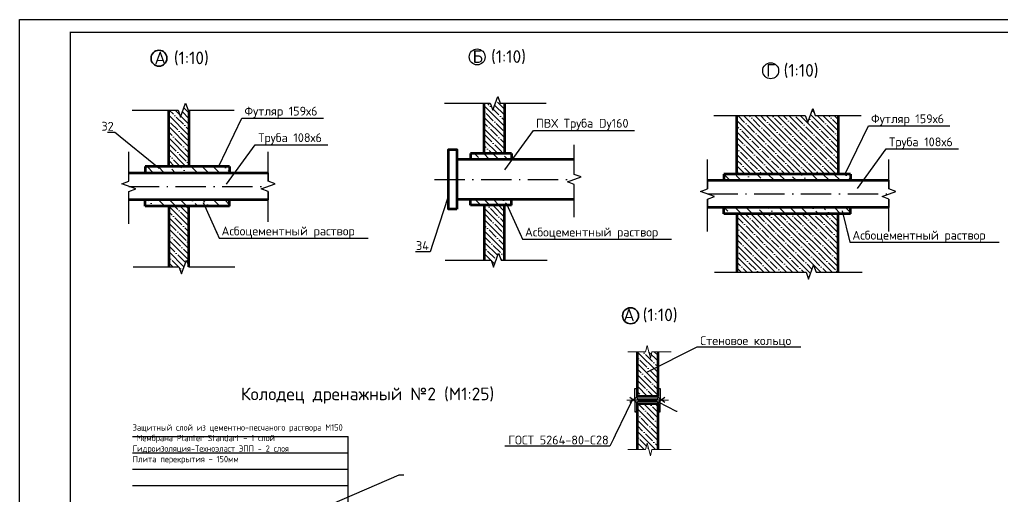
# Model space of a CAD drawing. Header units: millimetres. Extents: x 1601 to 14530, y 1157 to 3820.
# Drawn here: x 9961.4 to 10350, y 3057 to 3245.6 of the extents above; entities that cross this region are included whole.
import ezdxf
from ezdxf import colors
from ezdxf.entities.mleader import LeaderData, LeaderLine
from ezdxf.math import Vec2, Vec3

# ---------------------------------------------------------------- set-up
doc = ezdxf.new("R2010")
doc.units = ezdxf.units.MM
for name, pattern in [('ACAD_ISO04W100', [30, 24, -3, 0, -3]), ('ACAD_ISO10W100', [18.5, 12, -3, 0.5, -3]), ('осевая2', [28.575, 19.05, -3.175, 3.175, -3.175])]:
    doc.linetypes.add(name, pattern=pattern)
for name, color, linetype, lineweight in [('Осевая', 2, 'осевая2', 30), ('Основной', 1, 'Continuous', 60), ('Размер 3.5', 250, 'Continuous', 35), ('Тонкие', 5, 'Continuous', 30), ('шриховка', 251, 'ACAD_ISO04W100', 15)]:
    doc.layers.add(name, color=color, linetype=linetype, lineweight=lineweight)
doc.styles.add('-ISOCPEUR-', font='isocpeur.TTF')
doc.styles.add('GOST', font='GOST Common.ttf')
doc.styles.add('GOST-2.304_Type-B', font='GOST Common.ttf')

# ---------------------------------------------------------------- blocks, each defined once
blk = doc.blocks.new('_DotSmall')
at = {"color": 0, "linetype": 'ByBlock', "const_width": 0.5}
blk.add_lwpolyline([(-0.0625, 0, 1), (0.0625, 0, 1)], format="xyb", close=True, dxfattribs=at)

msp = doc.modelspace()

# ---------------------------------------------------------------- hatches: boundary and pattern name
at = {"layer": 'шриховка', "lineweight": 20}
h = msp.add_hatch(dxfattribs=at)
h.set_pattern_fill('ANSI35', color=256, scale=0.5, angle=90, style=0)
h.set_pattern_definition([(135, (9827.1066, 2905.344), (-2.245064, -2.245064), []), (135, (9827.1066, 2907.589), (-2.245064, -2.245064), [3.96875, -0.79375, 0, -0.79375])])
h.paths.add_polyline_path([(10147.4925, 3212.4933), (10145.152, 3212.4933), (10145.152, 3192.5743), (10153.152, 3192.5743), (10153.152, 3212.4933), (10151.4925, 3212.4933), (10150.4925, 3215.2408), (10148.4925, 3209.7459)])
h.paths.add_polyline_path([(10145.152, 3150.4738), (10147.8095, 3150.4738), (10148.8095, 3147.7264), (10150.8095, 3153.2213), (10151.8095, 3150.4738), (10153.152, 3150.4738), (10153.152, 3172.1743), (10145.152, 3172.1743)])
h = msp.add_hatch(dxfattribs=at)
h.set_pattern_fill('ANSI35', color=256, scale=0.5, angle=90, style=0)
h.set_pattern_definition([(135, (9702.2818, 2901.6865), (-2.245064, -2.245064), []), (135, (9702.2818, 2903.9316), (-2.245064, -2.245064), [3.96875, -0.79375, 0, -0.79375])])
h.paths.add_polyline_path([(10024.0156, 3209.763), (10020.3272, 3209.763), (10020.3272, 3187.494), (10028.3272, 3187.494), (10028.3272, 3209.763), (10028.0156, 3209.763), (10027.0156, 3212.5105), (10025.0156, 3207.0156)])
h.paths.add_polyline_path([(10020.3272, 3147.7435), (10024.3325, 3147.7435), (10025.3325, 3144.9961), (10027.3325, 3150.491), (10028.3272, 3147.758), (10028.3272, 3171.794), (10020.3272, 3171.794)])
h = msp.add_hatch(dxfattribs=at)
h.set_pattern_fill('ANSI35', color=256, scale=0.5, angle=90, style=0)
h.set_pattern_definition([(135, (9945.0422, 2899.5987), (-2.245064, -2.245064), []), (135, (9945.0422, 2901.8437), (-2.245064, -2.245064), [3.96875, -0.79375, 0, -0.79375])])
h.paths.add_polyline_path([(10245.072, 3145.6557), (10272.3968, 3145.6557), (10273.3968, 3142.9082), (10275.3968, 3148.4032), (10276.3968, 3145.6557), (10285.072, 3145.6557), (10285.072, 3168.7789), (10245.072, 3168.7789)])
h.paths.add_polyline_path([(10272.0798, 3207.6752), (10245.072, 3207.6752), (10245.072, 3184.4789), (10285.072, 3184.4789), (10285.072, 3207.6752), (10276.0798, 3207.6752), (10275.0798, 3210.4227), (10273.0798, 3204.9277)])
at = {"layer": 'шриховка'}
h = msp.add_hatch(dxfattribs=at)
h.set_pattern_fill('ANSI36', color=256, scale=0.8, angle=-90)
h.set_pattern_definition([(315, (9529.0254, 2630.2566), (4.939141, -1.3470384), [6.35, -1.27, 0, -1.27])])
h.paths.add_polyline_path([(10139.7027, 3192.5743), (10139.7027, 3190.3743), (10155.8598, 3190.3743), (10155.8598, 3192.5743)])
h.paths.add_polyline_path([(10139.7027, 3174.3743), (10139.7027, 3172.1743), (10155.8598, 3172.1743), (10155.8598, 3174.3743)])
h = msp.add_hatch(dxfattribs=at)
h.set_pattern_fill('ANSI36', color=256, scale=0.970787, angle=-90)
h.set_pattern_definition([(315, (9264.182, 2505.3506), (5.993564, -1.634608), [7.705618, -1.541124, 0, -1.541124])])
h.paths.add_polyline_path([(10011.0127, 3187.494), (10011.0127, 3185.044), (10044.4411, 3185.044), (10044.4411, 3187.494)])
h.paths.add_polyline_path([(10011.0127, 3174.244), (10011.0127, 3171.794), (10044.4411, 3171.794), (10044.4411, 3174.244)])
h = msp.add_hatch(dxfattribs=at)
h.set_pattern_fill('ANSI36', color=256, scale=0.970787, angle=-90)
h.set_pattern_definition([(315, (9509.6932, 2502.3355), (5.993564, -1.634608), [7.705618, -1.541124, 0, -1.541124])])
h.paths.add_polyline_path([(10239.8749, 3184.4789), (10239.8749, 3182.0289), (10289.9525, 3182.0289), (10289.9525, 3184.4789)])
h.paths.add_polyline_path([(10239.8749, 3171.2289), (10239.8749, 3168.7789), (10289.9525, 3168.7789), (10289.9525, 3171.2289)])
at = {"layer": 'шриховка', "lineweight": 20}
h = msp.add_hatch(dxfattribs=at)
h.set_pattern_fill('ANSI35', color=256, scale=0.5, angle=90, style=0)
h.set_pattern_definition([(135, (2900.653, -1924.2205), (-2.245064, -2.245064), []), (135, (2900.653, -1921.9754), (-2.245064, -2.245064), [3.96875, -0.79375, 0, -0.79375])])
h.paths.add_polyline_path([(10213.7262, 3114.1816), (10213.7262, 3096.5586), (10205.7262, 3096.5586), (10205.7262, 3114.1816)])
h.paths.add_polyline_path([(10205.7262, 3093.7501), (10213.7262, 3093.7501), (10213.7262, 3075.5512), (10205.7262, 3075.5512)])

# ---------------------------------------------------------------- linework, layer by layer
for p, q in [((10059.6962, 3185.044), (10059.6962, 3181.644)), ((10305.2075, 3182.0289), (10305.2075, 3178.6289)), ((10059.6962, 3177.644), (10059.6962, 3174.244)), ((10305.2075, 3174.6289), (10305.2075, 3171.2289))]:
    msp.add_line(p, q)
at = {"lineweight": -2}
for p, q in [((10233.4056, 3182.0289), (10233.4056, 3178.6289)), ((10233.4056, 3174.6289), (10233.4056, 3171.2289))]:
    msp.add_line(p, q, dxfattribs=at)
at = {"linetype": 'Continuous'}
for points in [[(10129.4113, 3212.4933), (10147.4925, 3212.4933), (10148.4925, 3209.7459), (10150.4925, 3215.2408), (10151.4925, 3212.4933), (10169.6394, 3212.4933)], [(10005.9344, 3209.763), (10024.0156, 3209.763), (10025.0156, 3207.0156), (10027.0156, 3212.5105), (10028.0156, 3209.763), (10046.1624, 3209.763)], [(10235.9174, 3207.6752), (10272.0798, 3207.6752), (10273.0798, 3204.9277), (10275.0798, 3210.4227), (10276.0798, 3207.6752), (10294.2267, 3207.6752)], [(10180.761, 3167.4915), (10180.761, 3180.3743), (10178.0135, 3181.3743), (10183.5084, 3183.3743), (10180.761, 3184.3743), (10180.761, 3196.0382)], [(10004.5434, 3164.7613), (10004.5434, 3177.644), (10007.2909, 3178.644), (10001.7959, 3180.644), (10004.5434, 3181.644), (10004.5434, 3193.3079)], [(10059.6962, 3164.7613), (10059.6962, 3177.644), (10056.9487, 3178.644), (10062.4437, 3180.644), (10059.6962, 3181.644), (10059.6962, 3193.3079)], [(10233.4056, 3161.7461), (10233.4056, 3174.6289), (10236.1531, 3175.6289), (10230.6582, 3177.6289), (10233.4056, 3178.6289), (10233.4056, 3190.2928)], [(10006.2513, 3147.7435), (10024.3325, 3147.7435), (10025.3325, 3144.9961), (10027.3325, 3150.491), (10028.3325, 3147.7435), (10046.4794, 3147.7435)], [(10236.2343, 3145.6557), (10272.3968, 3145.6557), (10273.3968, 3142.9082), (10275.3968, 3148.4032), (10276.3968, 3145.6557), (10294.5436, 3145.6557)]]:
    msp.add_lwpolyline(points, dxfattribs=at)
at = {"layer": 'Осевая', "linetype": 'ACAD_ISO10W100'}
for p, q in [((10004.5434, 3179.644), (10059.6962, 3179.644)), ((10125.403, 3182.3743), (10180.761, 3182.3743)), ((10233.4056, 3176.6289), (10305.2075, 3176.6289))]:
    msp.add_line(p, q, dxfattribs=at)
at = {"layer": 'Осевая', "color": 2, "lineweight": 20}
msp.add_line((10201.4903, 3095.1019), (10217.9446, 3095.1019), dxfattribs=at)
at = {"layer": 'Основной', "color": 1, "lineweight": 60}
for p, q in [((10145.152, 3192.5743), (10145.152, 3212.4933)), ((10153.152, 3212.4933), (10153.152, 3192.5743)), ((10020.3272, 3187.494), (10020.3272, 3209.763)), ((10028.3272, 3209.763), (10028.3272, 3187.494)), ((10245.072, 3184.4789), (10245.072, 3207.6752)), ((10285.072, 3207.6752), (10285.072, 3184.4789)), ((10155.8598, 3192.5743), (10139.7027, 3192.5743)), ((10139.7027, 3192.5743), (10139.7027, 3190.3743)), ((10155.8598, 3192.5743), (10155.8598, 3190.3743)), ((10044.4411, 3187.494), (10011.0127, 3187.494)), ((10011.0127, 3187.494), (10011.0127, 3185.044)), ((10044.4411, 3187.494), (10044.4411, 3185.044)), ((10134.3715, 3190.3743), (10180.761, 3190.3743)), ((10004.5434, 3185.044), (10059.6962, 3185.044)), ((10289.9525, 3184.4789), (10239.8749, 3184.4789)), ((10239.8749, 3184.4789), (10239.8749, 3182.0289)), ((10289.9525, 3184.4789), (10289.9525, 3182.0289)), ((10233.4056, 3182.0289), (10305.2075, 3182.0289)), ((10059.6962, 3174.244), (10004.5434, 3174.244)), ((10011.0127, 3171.794), (10011.0127, 3174.244)), ((10044.4411, 3171.794), (10011.0127, 3171.794)), ((10020.3272, 3171.794), (10020.3272, 3147.7435)), ((10028.3272, 3147.758), (10028.3272, 3171.794)), ((10044.4411, 3171.794), (10044.4411, 3174.244)), ((10180.761, 3174.3743), (10134.3715, 3174.3743)), ((10139.7027, 3172.1743), (10139.7027, 3174.3743)), ((10155.8598, 3172.1743), (10139.7027, 3172.1743)), ((10145.152, 3172.1743), (10145.152, 3150.4738)), ((10153.152, 3150.4738), (10153.152, 3172.1743)), ((10155.8598, 3172.1743), (10155.8598, 3174.3743)), ((10305.2075, 3171.2289), (10233.4056, 3171.2289)), ((10239.8749, 3168.7789), (10239.8749, 3171.2289)), ((10289.9525, 3168.7789), (10239.8749, 3168.7789)), ((10245.072, 3168.7789), (10245.072, 3145.6557)), ((10285.072, 3145.6557), (10285.072, 3168.7789)), ((10289.9525, 3168.7789), (10289.9525, 3171.2289)), ((10205.7262, 3096.5586), (10205.7262, 3114.1816)), ((10213.7262, 3114.1816), (10213.7262, 3096.5586)), ((10213.7262, 3096.5586), (10205.7262, 3096.5586)), ((10205.7262, 3075.5512), (10205.7262, 3093.7501)), ((10205.7262, 3093.7501), (10213.7262, 3093.7501)), ((10213.7262, 3093.7501), (10213.7262, 3075.5512))]:
    msp.add_line(p, q, dxfattribs=at)
at = {"layer": 'Размер 3.5', "color": 0}
for centre in [(10016.4894, 3230.3114), (10203.0208, 3128.4497)]:
    msp.add_circle(centre, 3.1532, dxfattribs=at)
at = {"layer": 'Тонкие', "color": 3}
for p, q in [((10205.3634, 3094.0987), (10202.6882, 3096.105)), ((10205.3313, 3096.1161), (10202.7202, 3094.0877)), ((10216.6165, 3094.0987), (10213.9412, 3096.105)), ((10216.5844, 3096.1161), (10213.9733, 3094.0877))]:
    msp.add_line(p, q, dxfattribs=at)
at = {"layer": 'Тонкие'}
for p, q in [((10006.0785, 3080.6348), (10091.3209, 3080.6348)), ((10091.3209, 3048.9476), (10091.3209, 3080.6348)), ((10006.0785, 3074.1833), (10091.3209, 3074.1833)), ((10006.0785, 3067.7318), (10091.3209, 3067.7318)), ((10006.0785, 3061.2803), (10091.3209, 3061.2803))]:
    msp.add_line(p, q, dxfattribs=at)
at = {"layer": 'Тонкие', "lineweight": 20}
for points in [[(10219.0382, 3114.1816), (10211.4762, 3114.1816), (10210.8512, 3111.6816), (10209.6012, 3116.6816), (10208.9762, 3114.1816), (10201.9665, 3114.1816)], [(10219.0382, 3075.5512), (10211.4762, 3075.5512), (10210.8512, 3073.0512), (10209.6012, 3078.0512), (10208.9762, 3075.5512), (10201.9665, 3075.5512)]]:
    msp.add_lwpolyline(points, dxfattribs=at)
at = {"layer": 'Тонкие', "ltscale": 100}
for points in [[(10204.7174, 3095.1019), (10204.7174, 3099.7019), (10205.0774, 3099.7019, -0.41421356), (10205.4774, 3099.3019), (10205.4774, 3096.2519, 0.41421356), (10206.1774, 3095.5519), (10213.2574, 3095.5519, 0.41421356), (10213.9574, 3096.2519), (10213.9574, 3099.3019, -0.41421356), (10214.3574, 3099.7019), (10214.7174, 3099.7019), (10214.7174, 3095.1019)], [(10204.7174, 3095.1019), (10204.7174, 3090.5019), (10205.0774, 3090.5019, 0.41421356), (10205.4774, 3090.9019), (10205.4774, 3093.9519, -0.41421356), (10206.1774, 3094.6519), (10213.2574, 3094.6519, -0.41421356), (10213.9574, 3093.9519), (10213.9574, 3090.9019, 0.41421356), (10214.3574, 3090.5019), (10214.7174, 3090.5019), (10214.7174, 3095.1019)]]:
    msp.add_lwpolyline(points, format="xyb", close=True, dxfattribs=at)
at = {"layer": 'Тонкие'}
for centre in [(10142.3359, 3230.8338), (10258.415, 3225.3809)]:
    msp.add_circle(centre, 3.1532, dxfattribs=at)

# ---------------------------------------------------------------- texts
at = {"layer": 'Размер 3.5', "color": 0, "style": '-ISOCPEUR-'}
for s, p in [('Б (1:10)', (10140.5525, 3228.479)), ('А (1:10)', (10014.706, 3227.9566)), ('Г (1:10)', (10256.6316, 3223.0261)), ('А (1:10)', (10200.1201, 3126.2902)), ('Колодец дренажный №2 (М1:25)', (10048.8807, 3095.0265))]:
    msp.add_text(s, height=5, dxfattribs=at).set_placement(p)
at = {"layer": 'Размер 3.5', "insert": (10006.083, 3085.501), "char_height": 2.5, "width": 89.947537, "attachment_point": 1, "style": 'GOST-2.304_Type-B'}
msp.add_mtext('Защитный слой из цементно-песчаного раствора М150\\P Мембрана Planter Standart - 1 слой {\\H1.83333x; }Гидроизоляция-Техноэласт ЭПП - 2 слоя {\\H1.55556x; }\\P{\\C256;\\c0;Плита перекрытия - 150мм\\H1.64815x; }', dxfattribs=at)

# ---------------------------------------------------------------- next in the draw order: leaders
at = {"layer": 'Размер 3.5'}
ml = msp.add_multileader_mtext('Standard', dxfattribs=at)
ml.set_content('32', color=256, style='-ISOCPEUR-')
ml.set_leader_properties()
ml.build(insert=Vec2(0, 0))
ml.multileader.update_dxf_attribs({"text_left_attachment_type": 6, "text_right_attachment_type": 6, "dogleg_length": 0.36, "arrow_head_size": 0.18})
ctx = ml.context
ctx.base_point, ctx.char_height, ctx.arrow_head_size, ctx.landing_gap_size, ctx.plane_origin = Vec3(9994.297, 3200.9655), 3.5, 0.18, 0.09, Vec3(9995.1481, 3200.9434)
ctx.left_attachment, ctx.right_attachment, ctx.text_align_type = 6, 6, 2
notes = []
notes.append((ctx, [(1, (1, 1, 0), (9999.037, 3200.9655), (-1, 0), 0.36, [(0, [(10016.6982, 3186.5795)], 0, [])])]))
ctx.mtext.insert, ctx.mtext.width, ctx.mtext.alignment, ctx.mtext.flow_direction = Vec3(9998.587, 3205.1655), 2.433526, 3, 5
ctx.mtext.has_bg_fill, ctx.mtext.bg_color, ctx.mtext.bg_scale_factor, ctx.mtext.bg_transparency, ctx.mtext.use_window_bg_color = 1, -1027028792, 1.5, 0, 1
ml = msp.add_multileader_mtext('Standard', dxfattribs=at)
ml.set_content('Труба 108х6', color=256, style='-ISOCPEUR-')
ml.set_leader_properties()
ml.build(insert=Vec2(0, 0))
ml.multileader.update_dxf_attribs({"text_left_attachment_type": 6, "text_right_attachment_type": 6, "dogleg_length": 0.36, "arrow_head_size": 0.18})
ctx = ml.context
ctx.base_point, ctx.char_height, ctx.arrow_head_size, ctx.landing_gap_size, ctx.plane_origin = Vec3(10054.9393, 3196.104), 3.5, 0.18, 0.09, Vec3(10049.0817, 3180.3325)
ctx.left_attachment, ctx.right_attachment, ctx.text_align_type = 6, 6, 2
notes.append((ctx, [(0, (1, 1, 0), (10054.5793, 3196.104), (1, 0), 0.36, [(0, [(10043.1128, 3180.3325)], 0, [])])]))
ctx.mtext.insert, ctx.mtext.alignment, ctx.mtext.flow_direction = Vec3(10080.9293, 3200.654), 3, 5
ctx.mtext.has_bg_fill, ctx.mtext.bg_color, ctx.mtext.bg_scale_factor, ctx.mtext.bg_transparency, ctx.mtext.use_window_bg_color = 1, -1027028792, 1.5, 0, 1
ml = msp.add_multileader_mtext('Standard', dxfattribs=at)
ml.set_content('Труба 108х6', color=256, style='-ISOCPEUR-')
ml.set_leader_properties()
ml.build(insert=Vec2(0, 0))
ml.multileader.update_dxf_attribs({"text_left_attachment_type": 6, "text_right_attachment_type": 6, "dogleg_length": 0.36, "arrow_head_size": 0.18})
ctx = ml.context
ctx.base_point, ctx.char_height, ctx.arrow_head_size, ctx.landing_gap_size, ctx.plane_origin = Vec3(10304.4507, 3194.4348), 3.5, 0.18, 0.09, Vec3(10298.5931, 3178.6632)
ctx.left_attachment, ctx.right_attachment, ctx.text_align_type = 6, 6, 2
notes.append((ctx, [(0, (1, 1, 0), (10304.0907, 3194.4348), (1, 0), 0.36, [(0, [(10292.6242, 3178.6632)], 0, [])])]))
ctx.mtext.insert, ctx.mtext.alignment, ctx.mtext.flow_direction = Vec3(10330.4407, 3198.9848), 3, 5
ctx.mtext.has_bg_fill, ctx.mtext.bg_color, ctx.mtext.bg_scale_factor, ctx.mtext.bg_transparency, ctx.mtext.use_window_bg_color = 1, -1027028792, 1.5, 0, 1
ml = msp.add_multileader_mtext('Standard', dxfattribs=at)
ml.set_content('Асбоцементный раствор', color=256, style='-ISOCPEUR-')
ml.set_leader_properties()
ml.build(insert=Vec2(0, 0))
ml.multileader.update_dxf_attribs({"text_left_attachment_type": 6, "text_right_attachment_type": 6, "dogleg_length": 0.36, "arrow_head_size": 0.18})
ctx = ml.context
ctx.base_point, ctx.char_height, ctx.arrow_head_size, ctx.landing_gap_size, ctx.plane_origin = Vec3(10040.5887, 3159.177), 3.5, 0.18, 0.09, Vec3(10041.3577, 3156.676)
ctx.left_attachment, ctx.right_attachment, ctx.text_align_type = 6, 6, 2
notes.append((ctx, [(0, (1, 1, 0), (10040.2287, 3159.177), (1, 0), 0.36, [(0, [(10033.9229, 3173.3571)], 0, [])])]))
ctx.mtext.insert, ctx.mtext.alignment, ctx.mtext.flow_direction = Vec3(10093.8787, 3163.727), 3, 5
ctx.mtext.has_bg_fill, ctx.mtext.bg_color, ctx.mtext.bg_scale_factor, ctx.mtext.bg_transparency, ctx.mtext.use_window_bg_color = 1, -1027028792, 1.5, 0, 1
ml = msp.add_multileader_mtext('Standard', dxfattribs=at)
ml.set_content('Асбоцементный раствор', color=256, style='-ISOCPEUR-')
ml.set_leader_properties()
ml.build(insert=Vec2(0, 0))
ml.multileader.update_dxf_attribs({"text_left_attachment_type": 6, "text_right_attachment_type": 6, "dogleg_length": 0.36, "arrow_head_size": 0.18})
ctx = ml.context
ctx.base_point, ctx.char_height, ctx.arrow_head_size, ctx.landing_gap_size, ctx.plane_origin = Vec3(10290.1001, 3157.5077), 3.5, 0.18, 0.09, Vec3(10290.8691, 3155.0067)
ctx.left_attachment, ctx.right_attachment, ctx.text_align_type = 6, 6, 2
notes.append((ctx, [(0, (1, 1, 0), (10289.7401, 3157.5077), (1, 0), 0.36, [(0, [(10286.6209, 3170.1248)], 0, [])])]))
ctx.mtext.insert, ctx.mtext.alignment, ctx.mtext.flow_direction = Vec3(10343.3901, 3162.0577), 3, 5
ctx.mtext.has_bg_fill, ctx.mtext.bg_color, ctx.mtext.bg_scale_factor, ctx.mtext.bg_transparency, ctx.mtext.use_window_bg_color = 1, -1027028792, 1.5, 0, 1
for ctx, leaders in notes:
    for number, flags, end, landing, length, lines in leaders:
        leader = LeaderData()
        leader.index, (leader.has_last_leader_line, leader.has_dogleg_vector, leader.attachment_direction) = number, flags
        leader.last_leader_point, leader.dogleg_vector, leader.dogleg_length = Vec3(end), Vec3(landing), length
        for number, points, colour, breaks in lines:
            line = LeaderLine()
            line.index, line.vertices, line.color, line.breaks = number, Vec3.list(points), colors.encode_raw_color(colour), breaks
            leader.lines.append(line)
        ctx.leaders.append(leader)

# ---------------------------------------------------------------- next in the draw order: leaders
ml = msp.add_multileader_mtext('Standard', dxfattribs=at)
ml.set_content('Футляр 159х6', color=256, style='-ISOCPEUR-')
ml.set_leader_properties()
ml.build(insert=Vec2(0, 0))
ml.multileader.update_dxf_attribs({"text_left_attachment_type": 6, "text_right_attachment_type": 6, "dogleg_length": 0.36, "arrow_head_size": 0.18})
ctx = ml.context
ctx.base_point, ctx.char_height, ctx.arrow_head_size, ctx.landing_gap_size, ctx.plane_origin = Vec3(10049.6827, 3206.5971), 3.5, 0.18, 0.09, Vec3(10045.7346, 3193.3795)
ctx.left_attachment, ctx.right_attachment, ctx.text_align_type = 6, 6, 2
notes = []
notes.append((ctx, [(0, (1, 1, 0), (10049.3227, 3206.5971), (1, 0), 0.36, [(0, [(10040.0273, 3187.4942)], 0, [])])]))
ctx.mtext.insert, ctx.mtext.alignment, ctx.mtext.flow_direction = Vec3(10079.1727, 3211.1471), 3, 5
ctx.mtext.has_bg_fill, ctx.mtext.bg_color, ctx.mtext.bg_scale_factor, ctx.mtext.bg_transparency, ctx.mtext.use_window_bg_color = 1, -1027028792, 1.5, 0, 1
ml = msp.add_multileader_mtext('Standard', dxfattribs=at)
ml.set_content('Футляр 159х6', color=256, style='-ISOCPEUR-')
ml.set_leader_properties()
ml.build(insert=Vec2(0, 0))
ml.multileader.update_dxf_attribs({"text_left_attachment_type": 6, "text_right_attachment_type": 6, "dogleg_length": 0.36, "arrow_head_size": 0.18})
ctx = ml.context
ctx.base_point, ctx.char_height, ctx.arrow_head_size, ctx.landing_gap_size, ctx.plane_origin = Vec3(10297.5104, 3203.5818), 3.5, 0.18, 0.09, Vec3(10293.5623, 3190.3641)
ctx.left_attachment, ctx.right_attachment, ctx.text_align_type = 6, 6, 2
notes.append((ctx, [(0, (1, 1, 0), (10297.1504, 3203.5818), (1, 0), 0.36, [(0, [(10287.8551, 3184.4789)], 0, [])])]))
ctx.mtext.insert, ctx.mtext.alignment, ctx.mtext.flow_direction = Vec3(10327.0004, 3208.1318), 3, 5
ctx.mtext.has_bg_fill, ctx.mtext.bg_color, ctx.mtext.bg_scale_factor, ctx.mtext.bg_transparency, ctx.mtext.use_window_bg_color = 1, -1027028792, 1.5, 0, 1
for ctx, leaders in notes:
    for number, flags, end, landing, length, lines in leaders:
        leader = LeaderData()
        leader.index, (leader.has_last_leader_line, leader.has_dogleg_vector, leader.attachment_direction) = number, flags
        leader.last_leader_point, leader.dogleg_vector, leader.dogleg_length = Vec3(end), Vec3(landing), length
        for number, points, colour, breaks in lines:
            line = LeaderLine()
            line.index, line.vertices, line.color, line.breaks = number, Vec3.list(points), colors.encode_raw_color(colour), breaks
            leader.lines.append(line)
        ctx.leaders.append(leader)

# ---------------------------------------------------------------- next in the draw order: linework, layer by layer
msp.add_lwpolyline([(9961.3843, 3245.5891), (10555.3843, 3245.5891), (10555.3843, 2825.5891), (9961.3843, 2825.5891)], close=True)
at = {"const_width": 0.5}
msp.add_lwpolyline([(9981.3843, 3240.5891), (10550.3843, 3240.5891), (10550.3843, 2830.5891), (9981.3843, 2830.5891)], close=True, dxfattribs=at)
at = {"linetype": 'Continuous'}
msp.add_lwpolyline([(10305.2075, 3161.7461), (10305.2075, 3174.6289), (10302.4601, 3175.6289), (10307.955, 3177.6289), (10305.2075, 3178.6289), (10305.2075, 3190.2928)], dxfattribs=at)

# ---------------------------------------------------------------- next in the draw order: leaders
at = {"layer": 'Размер 3.5'}
ml = msp.add_multileader_mtext('Standard', dxfattribs=at)
ml.set_content('ПВХ Труба Dу160', color=256, style='-ISOCPEUR-')
ml.set_leader_properties()
ml.build(insert=Vec2(0, 0))
ml.multileader.update_dxf_attribs({"text_left_attachment_type": 6, "text_right_attachment_type": 6, "dogleg_length": 0.36, "arrow_head_size": 0.18})
ctx = ml.context
ctx.base_point, ctx.char_height, ctx.arrow_head_size, ctx.landing_gap_size, ctx.plane_origin = Vec3(10165.0117, 3201.7986), 3.5, 0.18, 0.09, Vec3(10159.1541, 3186.0271)
ctx.left_attachment, ctx.right_attachment, ctx.text_align_type = 6, 6, 2
notes = []
notes.append((ctx, [(0, (1, 1, 0), (10164.6517, 3201.7986), (1, 0), 0.36, [(0, [(10153.1853, 3186.0271)], 0, [])])]))
ctx.mtext.insert, ctx.mtext.alignment, ctx.mtext.flow_direction = Vec3(10202.2017, 3206.3486), 3, 5
ctx.mtext.has_bg_fill, ctx.mtext.bg_color, ctx.mtext.bg_scale_factor, ctx.mtext.bg_transparency, ctx.mtext.use_window_bg_color = 1, -1027028792, 1.5, 0, 1
ml = msp.add_multileader_mtext('Standard', dxfattribs=at)
ml.set_content('34', color=256, style='-ISOCPEUR-')
ml.set_leader_properties()
ml.build(insert=Vec2(0, 0))
ml.multileader.update_dxf_attribs({"text_left_attachment_type": 6, "text_right_attachment_type": 6, "dogleg_length": 0.36, "arrow_head_size": 0.18})
ctx = ml.context
ctx.base_point, ctx.char_height, ctx.arrow_head_size, ctx.landing_gap_size, ctx.plane_origin = Vec3(10118.6023, 3153.7573), 3.5, 0.18, 0.09, Vec3(10145.3611, 3150.3565)
ctx.left_attachment, ctx.right_attachment, ctx.text_align_type = 6, 6, 2
notes.append((ctx, [(1, (1, 1, 0), (10123.6923, 3153.7573), (-1, 0), 0.36, [(0, [(10130.9505, 3175.7886)], 0, [])])]))
ctx.mtext.insert, ctx.mtext.alignment, ctx.mtext.flow_direction = Vec3(10123.2423, 3157.9573), 3, 5
ctx.mtext.has_bg_fill, ctx.mtext.bg_color, ctx.mtext.bg_scale_factor, ctx.mtext.bg_transparency, ctx.mtext.use_window_bg_color = 1, -1027028792, 1.5, 0, 1
ml = msp.add_multileader_mtext('Standard', dxfattribs=at)
ml.set_content('Стеновое кольцо', color=256, style='-ISOCPEUR-')
ml.set_leader_properties()
ml.build(insert=Vec2(0, 0))
ml.multileader.update_dxf_attribs({"text_left_attachment_type": 6, "text_right_attachment_type": 6, "dogleg_length": 0.36, "arrow_head_size": 0.18})
ctx = ml.context
ctx.base_point, ctx.char_height, ctx.arrow_head_size, ctx.landing_gap_size, ctx.plane_origin = Vec3(10229.7084, 3116.1582), 3.5, 0.18, 0.09, Vec3(10218.7145, 3110.4074)
ctx.left_attachment, ctx.right_attachment, ctx.text_align_type = 6, 6, 2
notes.append((ctx, [(0, (1, 1, 0), (10229.3484, 3116.1582), (1, 0), 0.36, [(0, [(10209.5761, 3106.1374)], 0, [])])]))
ctx.mtext.insert, ctx.mtext.alignment, ctx.mtext.flow_direction = Vec3(10266.5484, 3120.3582), 3, 5
ctx.mtext.has_bg_fill, ctx.mtext.bg_color, ctx.mtext.bg_scale_factor, ctx.mtext.bg_transparency, ctx.mtext.use_window_bg_color = 1, -1027028792, 1.5, 0, 1
ml = msp.add_multileader_mtext('Standard', dxfattribs=at)
ml.set_content('ГОСТ 5264-80-С28', color=256, style='-ISOCPEUR-')
ml.set_leader_properties()
ml.build(insert=Vec2(0, 0))
ml.multileader.update_dxf_attribs({"text_left_attachment_type": 6, "text_right_attachment_type": 6, "dogleg_length": 0.36, "arrow_head_size": 0.18})
ctx = ml.context
ctx.base_point, ctx.char_height, ctx.arrow_head_size, ctx.landing_gap_size, ctx.plane_origin = Vec3(10154.376, 3076.8282), 3.5, 0.18, 0.09, Vec3(10148.4707, 3065.2566)
ctx.left_attachment, ctx.right_attachment, ctx.text_align_type = 6, 6, 2
notes.append((ctx, [(1, (1, 1, 0), (10194.816, 3076.8282), (-1, 0), 0.36, [(0, [(10203.4862, 3094.6827)], 0, [])])]))
ctx.mtext.insert, ctx.mtext.alignment, ctx.mtext.flow_direction = Vec3(10194.366, 3081.0282), 3, 5
ctx.mtext.has_bg_fill, ctx.mtext.bg_color, ctx.mtext.bg_scale_factor, ctx.mtext.bg_transparency, ctx.mtext.use_window_bg_color = 1, -1027028792, 1.5, 0, 1
ml = msp.add_multileader_mtext('Standard', dxfattribs=at)
ml.set_content('', color=256, style='-ISOCPEUR-')
ml.set_leader_properties()
ml.build(insert=Vec2(0, 0))
ml.multileader.update_dxf_attribs({"text_left_attachment_type": 6, "text_right_attachment_type": 6, "dogleg_length": 0.36, "arrow_head_size": 0.18})
ctx = ml.context
ctx.base_point, ctx.char_height, ctx.arrow_head_size, ctx.landing_gap_size, ctx.plane_origin = Vec3(10221.4107, 3090.7152), 3.5, 0.18, 0.09, Vec3(10216.6387, 3099.0053)
ctx.left_attachment, ctx.right_attachment, ctx.text_align_type = 6, 6, 2
notes.append((ctx, [(0, (1, 1, 0), (10221.0507, 3090.7152), (1, 0), 0.36, [(0, [(10213.7524, 3094.4469)], 0, [])])]))
ctx.mtext.insert, ctx.mtext.width, ctx.mtext.alignment, ctx.mtext.flow_direction = Vec3(10225.0007, 3094.9152), 2.433526, 3, 5
ctx.mtext.has_bg_fill, ctx.mtext.bg_color, ctx.mtext.bg_scale_factor, ctx.mtext.bg_transparency, ctx.mtext.use_window_bg_color = 1, -1027028792, 1.5, 0, 1
ml = msp.add_multileader_mtext('Standard', dxfattribs=at)
ml.set_content('', color=256, style='GOST')
ml.set_leader_properties()
ml.set_arrow_properties(name='DOTSMALL')
ml.build(insert=Vec2(0, 0))
ml.multileader.update_dxf_attribs({"text_left_attachment_type": 5, "text_right_attachment_type": 5, "dogleg_length": 2, "arrow_head_size": 1.6})
ctx = ml.context
ctx.base_point, ctx.char_height, ctx.arrow_head_size, ctx.landing_gap_size, ctx.plane_origin = Vec3(10111.703, 3065.4633), 2.8, 1.6, 1.6, Vec3(10112.7968, 3068.3597)
ctx.left_attachment, ctx.right_attachment = 5, 5
notes.append((ctx, [(0, (1, 1, 0), (10111.5256, 3065.4633), (1, 0), 0.1775, [(0, [(10080.0673, 3051.9476)], 0, [])])]))
ctx.mtext.insert, ctx.mtext.width, ctx.mtext.flow_direction = Vec3(10113.303, 3068.8233), 3.36, 5
ctx.mtext.has_bg_fill, ctx.mtext.bg_color, ctx.mtext.bg_scale_factor, ctx.mtext.bg_transparency, ctx.mtext.use_window_bg_color = 1, -1027028792, 1.5, 0, 1
for ctx, leaders in notes:
    for number, flags, end, landing, length, lines in leaders:
        leader = LeaderData()
        leader.index, (leader.has_last_leader_line, leader.has_dogleg_vector, leader.attachment_direction) = number, flags
        leader.last_leader_point, leader.dogleg_vector, leader.dogleg_length = Vec3(end), Vec3(landing), length
        for number, points, colour, breaks in lines:
            line = LeaderLine()
            line.index, line.vertices, line.color, line.breaks = number, Vec3.list(points), colors.encode_raw_color(colour), breaks
            leader.lines.append(line)
        ctx.leaders.append(leader)

# ---------------------------------------------------------------- next in the draw order: linework, layer by layer
at = {"linetype": 'Continuous'}
msp.add_lwpolyline([(10129.7283, 3150.4738), (10147.8095, 3150.4738), (10148.8095, 3147.7264), (10150.8095, 3153.2213), (10151.8095, 3150.4738), (10169.9563, 3150.4738)], dxfattribs=at)
at = {"layer": 'Основной', "color": 1, "lineweight": 60}
msp.add_lwpolyline([(10134.3541, 3170.5695), (10130.936, 3170.5695), (10130.936, 3194.1792), (10134.3541, 3194.1792)], close=True, dxfattribs=at)

# ---------------------------------------------------------------- next in the draw order: leaders
at = {"layer": 'Размер 3.5'}
ml = msp.add_multileader_mtext('Standard', dxfattribs=at)
ml.set_content('Асбоцементный раствор', color=256, style='-ISOCPEUR-')
ml.set_leader_properties()
ml.build(insert=Vec2(0, 0))
ml.multileader.update_dxf_attribs({"text_left_attachment_type": 6, "text_right_attachment_type": 6, "dogleg_length": 0.36, "arrow_head_size": 0.18})
ctx = ml.context
ctx.base_point, ctx.char_height, ctx.arrow_head_size, ctx.landing_gap_size, ctx.plane_origin = Vec3(10160.5923, 3158.7508), 3.5, 0.18, 0.09, Vec3(10161.3612, 3156.2498)
ctx.left_attachment, ctx.right_attachment, ctx.text_align_type = 6, 6, 2
notes = []
notes.append((ctx, [(0, (1, 1, 0), (10160.2323, 3158.7508), (1, 0), 0.36, [(0, [(10153.9265, 3172.9309)], 0, [])])]))
ctx.mtext.insert, ctx.mtext.alignment, ctx.mtext.flow_direction = Vec3(10213.8823, 3163.3008), 3, 5
ctx.mtext.has_bg_fill, ctx.mtext.bg_color, ctx.mtext.bg_scale_factor, ctx.mtext.bg_transparency, ctx.mtext.use_window_bg_color = 1, -1027028792, 1.5, 0, 1
for ctx, leaders in notes:
    for number, flags, end, landing, length, lines in leaders:
        leader = LeaderData()
        leader.index, (leader.has_last_leader_line, leader.has_dogleg_vector, leader.attachment_direction) = number, flags
        leader.last_leader_point, leader.dogleg_vector, leader.dogleg_length = Vec3(end), Vec3(landing), length
        for number, points, colour, breaks in lines:
            line = LeaderLine()
            line.index, line.vertices, line.color, line.breaks = number, Vec3.list(points), colors.encode_raw_color(colour), breaks
            leader.lines.append(line)
        ctx.leaders.append(leader)

doc.saveas('drawing.dxf')
